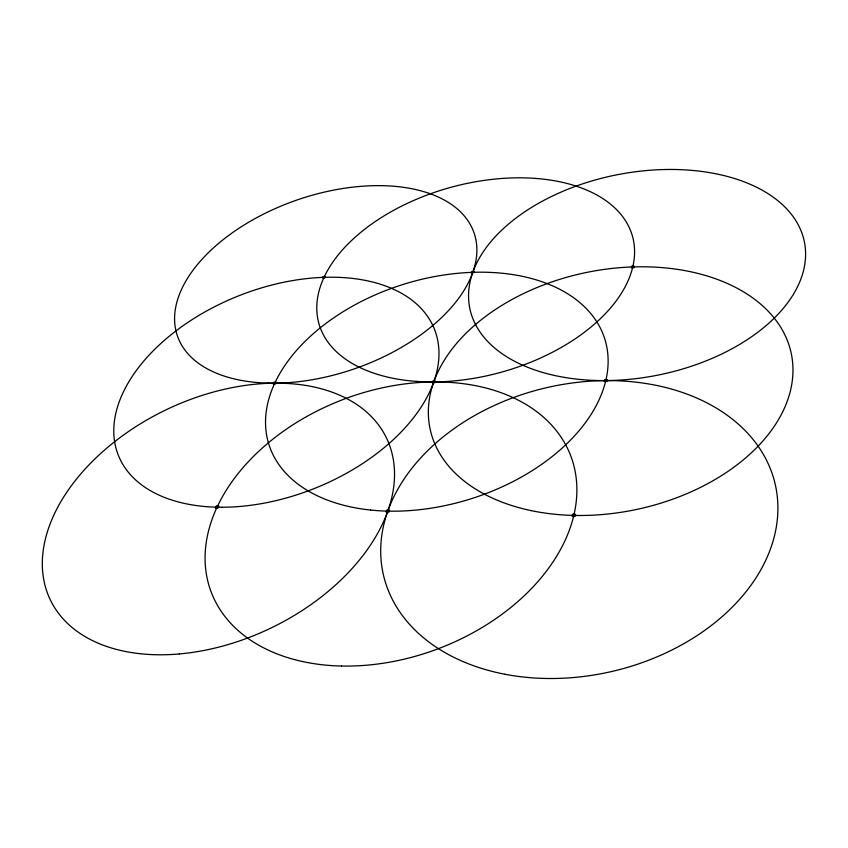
<?xml version="1.0" encoding="UTF-8"?>
<svg xmlns="http://www.w3.org/2000/svg" width="848" height="848" viewBox="0 0 848 848"><rect width="100%" height="100%" fill="white"/><g stroke="black" fill="none" stroke-linecap="round" stroke-linejoin="round"><path stroke-width="1.27" d="M573.778 514.195L572.654 514.248L572.124 516.453L575.039 516.527L575.569 514.312L573.778 514.195M605.281 381.473L604.253 381.483L604.698 379.628L607.38 379.607L606.945 381.462L605.26 381.536M632.279 267.703L633.827 267.661L634.198 266.081L631.707 266.166L631.336 267.735L632.279 267.703M389.084 511.376L388.797 512.181L386.126 512.118L386.879 510.008L389.55 510.061L389.084 511.376M434.971 382.098L434.727 382.777L432.247 382.798L432.883 381.017L435.363 380.996L435.056 382.098M473.905 272.431L471.382 273.088L471.923 271.572L474.233 271.498L473.979 272.431M216.335 506.108L215.392 508.132L217.851 508.185L218.795 506.171L216.335 506.108M274.052 382.31L273.257 384.017L275.547 383.996L276.342 382.289L274.052 382.31M323.332 276.596L322.643 278.07L324.805 277.996L325.484 276.522L323.332 276.596M267.862 383.116A157.018 89.167 -19.2 0 0 475.58 238.224A157.018 89.167 -19.2 0 0 233.772 231.78A157.018 89.167 -19.2 0 0 267.862 383.116M179.363 653.935A186.56 121.063 -25.7 0 0 386.677 438.395A186.56 121.063 -25.7 0 0 89.231 464.609A186.56 121.063 -25.7 0 0 179.363 653.935M370.65 510.051A176.024 112.424 -17.4 0 0 606.755 346.758A176.024 112.424 -17.4 0 0 333.105 318.254A176.024 112.424 -17.4 0 0 370.65 510.051M564.715 377.445A170.565 102.237 -11.1 0 0 805.07 245.973A170.565 102.237 -11.1 0 0 541.448 201.676A170.565 102.237 -11.1 0 0 564.715 377.445M221.922 507.242A170.162 103.509 -21.8 0 0 436.285 334.568A170.162 103.509 -21.8 0 0 170.914 334.865A170.162 103.509 -21.8 0 0 221.922 507.242M341.532 666.03A192.242 133.38 -20.7 0 0 570.905 456.309A192.242 133.38 -20.7 0 0 260.516 449.673A192.242 133.38 -20.7 0 0 341.532 666.03M416.241 381.377A162.742 95.813 -15.5 0 0 633.011 238.352A162.742 95.813 -15.5 0 0 377.773 219.865A162.742 95.813 -15.5 0 0 416.241 381.377M531.41 510.676A184.472 121.105 -11.7 0 0 792.477 361.078A184.472 121.105 -11.7 0 0 508.111 301.676A184.472 121.105 -11.7 0 0 531.41 510.676M504.92 674.245A201.071 145.602 -13.1 0 0 775.962 487.812A201.071 145.602 -13.1 0 0 457.03 426.555A201.071 145.602 -13.1 0 0 504.92 674.245"/></g></svg>
